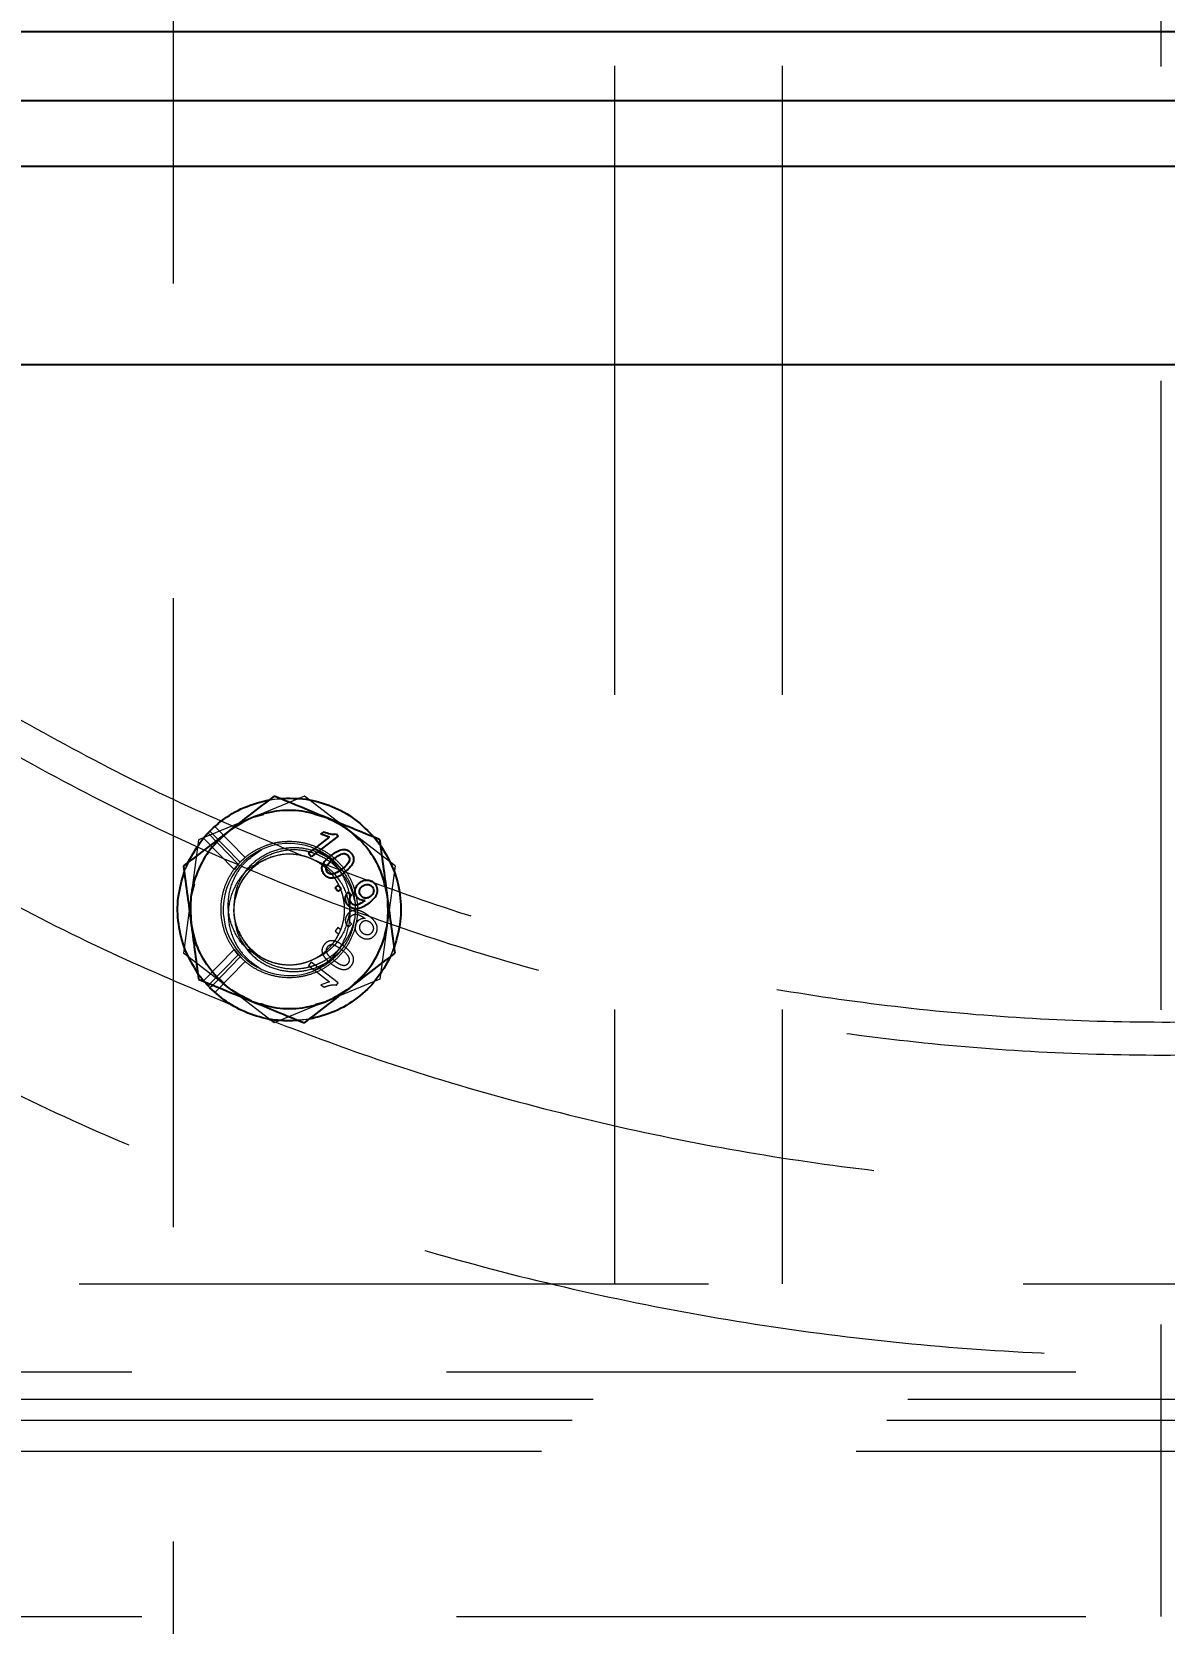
# Model space of a CAD drawing. Header units: millimetres. Extents: x 1293 to 41893, y 1011 to 26911.
# Drawn here: x 11359.4 to 11473.7, y 6464.1 to 6624.8 of the extents above; entities that cross this region are included whole.
import ezdxf

# ---------------------------------------------------------------- set-up
doc = ezdxf.new("R2010")
doc.units = ezdxf.units.MM
doc.header["$LTSCALE"] = 50
doc.linetypes.add('HIDDEN', pattern=[1.905, 1.27, -0.635])
doc.layers.add('CAPA_1', color=7, linetype='Continuous')
doc.layers.add('MAQUINAS', color=11, linetype='Continuous')
doc.styles.add('SLDTEXTSTYLE0', font='TXT', dxfattribs={"width": 0.75})
doc.dimstyles.new('SLDDIMSTYLE0', dxfattribs={"dimtxt": 100, "dimasz": 100, "dimexe": 0, "dimexo": 0.0625, "dimgap": 25, "dimtad": 2, "dimdec": 0, "dimlfac": 1.5, "dimrnd": 1e-09, "dimzin": 12, "dimdsep": 46, "dimtxsty": 'SLDTEXTSTYLE0', "dimsah": 1, "dimcen": 0.09, "dimadec": 0, "dimazin": 3, "dimtfac": 1, "dimtdec": 0, "dimtofl": 0, "dimtmove": 0, "dimatfit": 3, "dimfxl": 1, "dimfrac": 2, "dimtolj": 1, "dimtzin": 12, "dimarcsym": 0})

# ---------------------------------------------------------------- blocks, each defined once
blk = doc.blocks.new('_D_15')
at = {"layer": 'CAPA_1', "transparency": 16777216}
for p, q in [((6530.12, 8742.38), (6530.12, 9415.65)), ((16745.16, 6492), (16745.16, 9415.65)), ((6530.12, 9365.65), (16745.16, 9365.65))]:
    blk.add_line(p, q, dxfattribs=at)
for points in [[(6530.12, 9365.65), (6630.12, 9350.26), (6630.12, 9381.03)], [(16745.16, 9365.65), (16645.16, 9381.03), (16645.16, 9350.26)]]:
    blk.add_solid(points, dxfattribs=at)
at = {"layer": 'CAPA_1', "transparency": 16777216, "insert": (11452.92, 9494.55), "char_height": 100, "attachment_point": 1, "style": 'SLDTEXTSTYLE0'}
blk.add_mtext('15323', dxfattribs=at)

msp = doc.modelspace()

# ---------------------------------------------------------------- linework, layer by layer
at = {"color": 1, "linetype": 'HIDDEN', "lineweight": 18}
for p, q in [((11373.6721537, 6758.1188715), (11373.6721537, 6462.7855382)), ((11418.2054871, 6716.5855382), (11418.2054871, 6498.3855382)), ((11435.1388204, 6716.5855382), (11435.1388204, 6498.3855382)), ((11473.3388204, 6684.7862958), (11473.3388204, 6464.7855382)), ((11268.9388204, 6498.3855382), (11584.4054871, 6498.3855382)), ((11560.0054871, 6489.4522048), (11293.3388204, 6489.4522048)), ((11257.2971537, 6486.7438715), (11596.0471537, 6486.7438715)), ((11255.1804871, 6484.6272048), (11598.1638204, 6484.6272048)), ((11601.3388204, 6481.4522048), (11252.0054871, 6481.4522048)), ((11307.0054871, 6464.7855382), (11473.3388204, 6464.7855382))]:
    msp.add_line(p, q, dxfattribs=at)
at = {"layer": 'MAQUINAS', "linetype": 'Continuous', "lineweight": 25}
for p, q in [((11699.0054871, 6624.7855382), (11248.3388204, 6624.7855382)), ((11203.7268228, 6617.8435736), (11705.2958163, 6617.8435736)), ((11705.2958163, 6611.1769069), (11157.0601562, 6611.1769069)), ((11705.2958163, 6591.1769069), (11157.0601562, 6591.1769069)), ((11388.5795687, 6543.7819405), (11388.9002853, 6544.028815)), ((11389.461682, 6543.4636933), (11388.5795687, 6543.7819405)), ((11390.1561177, 6543.8008667), (11390.3285114, 6543.5769087)), ((11387.347127, 6541.8359953), (11389.461682, 6543.4636933)), ((11390.3285114, 6543.5769087), (11387.6149231, 6541.4880993)), ((11387.6149231, 6541.4880993), (11387.347127, 6541.8359953)), ((11390.0250877, 6538.3570359), (11390.3729836, 6538.624832)), ((11390.2928838, 6538.00914), (11390.0250877, 6538.3570359)), ((11390.6407797, 6538.276936), (11390.2928838, 6538.00914)), ((11390.3729836, 6538.624832), (11390.6407797, 6538.276936)), ((11391.3823598, 6537.961319), (11391.6849454, 6537.6402027)), ((11392.9944378, 6537.0388996), (11393.0595002, 6537.091579)), ((11377.1951488, 6528.4632985), (11376.7465772, 6528.9697264)), ((11377.1951488, 6528.4632985), (11377.3884307, 6528.6612963)), ((11377.3909806, 6528.260317), (11377.6693222, 6528.5454501))]:
    msp.add_line(p, q, dxfattribs=at)
at = {"layer": 'MAQUINAS', "linetype": 'HIDDEN', "lineweight": 18}
for p, q in [((11386.9181788, 6547.6228082), (11376.2433929, 6543.2202773)), ((11382.8888419, 6547.0998635), (11383.6244904, 6547.2850493)), ((11383.389318, 6547.2537224), (11384.4281789, 6547.3921073)), ((11383.8461406, 6547.314575), (11384.9689104, 6547.3740415)), ((11396.0682754, 6540.5794379), (11386.9181788, 6547.6228082)), ((11381.5807859, 6545.4215427), (11382.8274384, 6545.7535401)), ((11387.9595406, 6545.7535401), (11389.2195581, 6545.4138537)), ((11376.8799739, 6543.4828181), (11377.1951488, 6543.8905154)), ((11377.1951488, 6543.8905154), (11380.2522558, 6540.7588164)), ((11377.3909806, 6544.0934968), (11377.8797179, 6544.5587791)), ((11380.4443317, 6540.9656453), (11377.3909806, 6544.0934968)), ((11377.8797179, 6544.5587791), (11378.2735478, 6544.8483422)), ((11380.9368248, 6541.4270801), (11377.8797179, 6544.5587791)), ((11391.4932271, 6544.101123), (11392.4040715, 6543.187489)), ((11393.8069677, 6543.6157442), (11394.7408287, 6542.400596)), ((11376.2433929, 6543.2202773), (11374.7187036, 6531.774376)), ((11376.7465772, 6543.3840875), (11379.8257171, 6540.229818)), ((11393.9842073, 6543.4509781), (11394.6234827, 6542.6204906)), ((11374.7986001, 6539.9796512), (11375.1981858, 6540.9485237)), ((11374.9441788, 6540.3326349), (11375.4768943, 6541.3960519)), ((11380.2522558, 6540.7588164), (11379.8351577, 6540.1890732)), ((11380.9368248, 6541.4270801), (11380.4443317, 6540.9656453)), ((11381.0493076, 6541.5053336), (11380.9368248, 6541.4270801)), ((11383.385869, 6541.3876672), (11383.2581401, 6541.3216555)), ((11389.6118715, 6541.3170203), (11389.4599812, 6541.4597177)), ((11396.0682754, 6540.5794379), (11394.5435861, 6529.1335366)), ((11374.6900463, 6539.5061077), (11374.8685086, 6540.1491578)), ((11375.8168563, 6538.7429581), (11375.4810482, 6537.4973266)), ((11394.9701226, 6538.7429581), (11395.3059543, 6537.4819077)), ((11390.2928838, 6534.3446739), (11390.0250877, 6533.996778)), ((11390.0250877, 6533.996778), (11390.3729836, 6533.7289819)), ((11390.6407797, 6534.0768778), (11390.2928838, 6534.3446739)), ((11391.3823598, 6534.3924949), (11391.6849454, 6534.7136112)), ((11391.8388196, 6534.6015685), (11391.9952839, 6535.2772778)), ((11392.9944378, 6535.3149143), (11393.0595002, 6535.2622349)), ((11395.3059308, 6534.8564872), (11394.9701226, 6533.6108558)), ((11380.8740151, 6532.961592), (11381.19131, 6532.5190956)), ((11395.9883788, 6532.3741627), (11395.5887932, 6531.4052902)), ((11396.1085643, 6532.8984468), (11395.7572598, 6531.8137698)), ((11383.8688002, 6524.7310057), (11374.7187036, 6531.774376)), ((11376.7465772, 6528.9697264), (11379.8257171, 6532.1239959)), ((11377.3884307, 6528.6612963), (11380.2522558, 6531.5949975)), ((11380.4443317, 6531.3881686), (11377.6693222, 6528.5454501)), ((11380.9368248, 6530.9267338), (11377.8797179, 6527.7950348)), ((11379.8026534, 6532.1630695), (11380.5472969, 6531.3004024)), ((11380.2522558, 6531.5949975), (11379.8257171, 6532.1239959)), ((11387.6149231, 6530.8657145), (11387.347127, 6530.5178186)), ((11390.3285114, 6528.7769052), (11387.6149231, 6530.8657145)), ((11389.2151481, 6530.7534227), (11389.6608169, 6531.0717542)), ((11395.6740672, 6531.6120533), (11395.316065, 6530.9673646)), ((11377.4508546, 6528.2117789), (11376.1431636, 6529.7714247)), ((11376.7465772, 6528.9697264), (11376.1634963, 6529.7333233)), ((11379.2937519, 6528.2526908), (11378.3829074, 6529.1663249)), ((11387.347127, 6530.5178186), (11389.461682, 6528.8901206)), ((11394.5435861, 6529.1335366), (11383.8688002, 6524.7310057)), ((11389.461682, 6528.8901206), (11388.5795687, 6528.5718734)), ((11388.5795687, 6528.5718734), (11388.9002853, 6528.3249989)), ((11390.1561177, 6528.5529472), (11390.3285114, 6528.7769052)), ((11389.2061931, 6526.9322711), (11387.9595406, 6526.6002738)), ((11387.4615136, 6525.1197214), (11385.9194717, 6524.9721302)), ((11387.397661, 6525.1000915), (11386.3588, 6524.9617065))]:
    msp.add_line(p, q, dxfattribs=at)
msp.add_arc((11385.3934895, 6536.1769069), 6.6666667, 37.587605897, 307.587605897, dxfattribs=at)
for points in [[(11697.8579799, 6903.1351303), (11695.0782724, 6907.2834672), (11689.5188572, 6915.5801408), (11680.3115972, 6927.4074614), (11670.5048164, 6938.7348965), (11660.0651574, 6949.485269), (11649.0426731, 6959.635884), (11637.467434, 6969.1518217), (11625.3770953, 6978.0039406), (11612.8093669, 6986.1641744), (11599.80388, 6993.6069054), (11586.4015311, 7000.3087008), (11572.6444952, 7006.2484782), (11558.5760553, 7011.4075478), (11544.2404764, 7015.7696776), (11529.6828634, 7019.3211426), (11514.9490201, 7022.0507687), (11500.0853044, 7023.9499673), (11485.1384832, 7025.012763), (11470.1555847, 7025.2358118), (11455.1837506, 7024.6184118), (11440.2700878, 7023.1625057), (11425.4615204, 7020.8726743), (11410.8046414, 7017.7561222), (11396.3455668, 7013.8226552), (11382.1297903, 7009.0846495), (11368.20204, 7003.5570127), (11354.6061377, 6997.2571367), (11341.384861, 6990.2048432), (11328.5798092, 6982.4223213), (11316.2312715, 6973.9340579), (11304.3781012, 6964.76676), (11293.0575925, 6954.9492714), (11282.3053641, 6944.5124815), (11272.1552463, 6933.4892284), (11262.6391754, 6921.9141953), (11253.7870922, 6909.8238014), (11245.6268488, 6897.2560878), (11238.1841203, 6884.250597), (11231.4823243, 6870.8482491), (11225.5425471, 6857.0912129), (11220.3834774, 6843.0227731), (11216.0213476, 6828.6871941), (11212.4698826, 6814.1295812), (11209.7402565, 6799.3957378), (11207.8410579, 6784.5320222), (11206.7782622, 6769.5852009), (11206.5552137, 6754.6023026), (11207.1726126, 6739.6304678), (11208.6285226, 6724.7168076), (11210.9183393, 6709.9082306), (11214.0349466, 6695.2513873), (11217.9682076, 6680.7921795), (11222.706982, 6666.5769003), (11228.2317497, 6652.647294), (11234.5423336, 6639.0583181), (11241.5546649, 6625.8111917), (11246.84244, 6617.3388057), (11249.4863275, 6613.1026127)], [(11249.4863275, 6613.1026127), (11252.2660351, 6608.9542759), (11257.8254502, 6600.6576022), (11267.0327103, 6588.8302816), (11276.839491, 6577.5028465), (11287.27915, 6566.752474), (11298.3016344, 6556.601859), (11309.8768735, 6547.0859213), (11321.9672121, 6538.2338025), (11334.5349406, 6530.0735686), (11347.5404274, 6522.6308376), (11360.9427764, 6515.9290422), (11374.6998123, 6509.9892648), (11388.7682522, 6504.8301952), (11403.1038311, 6500.4680654), (11417.661444, 6496.9166004), (11432.3952874, 6494.1869743), (11447.2590031, 6492.2877757), (11462.2058243, 6491.22498), (11477.1887228, 6491.0019312), (11492.1605569, 6491.6193312), (11507.0742196, 6493.0752373), (11521.8827871, 6495.3650687), (11536.5396661, 6498.4816208), (11550.9987406, 6502.4150878), (11565.2145171, 6507.1530935), (11579.1422675, 6512.6807303), (11592.7381698, 6518.9806064), (11605.9594464, 6526.0328999), (11618.7644983, 6533.8154217), (11631.1130359, 6542.3036852), (11642.9662063, 6551.470983), (11654.286715, 6561.2884716), (11665.0389434, 6571.7252615), (11675.1890611, 6582.7485146), (11684.7051321, 6594.3235477), (11693.5572152, 6606.4139416), (11701.7174586, 6618.9816552), (11709.1601871, 6631.987146), (11715.8619831, 6645.3894939), (11721.8017604, 6659.1465301), (11726.96083, 6673.21497), (11731.3229598, 6687.5505489), (11734.8744249, 6702.1081618), (11737.6040509, 6716.8420052), (11739.5032496, 6731.7057208), (11740.5660453, 6746.6525421), (11740.7890938, 6761.6354404), (11740.1716949, 6776.6072752), (11738.7157848, 6791.5209354), (11736.4259682, 6806.3295124), (11733.3093609, 6820.9863557), (11729.3760999, 6835.4455635), (11724.6373254, 6849.6608427), (11719.1125578, 6863.590449), (11712.8019739, 6877.1794249), (11705.7896425, 6890.4265513), (11700.5018675, 6898.8989373), (11697.8579799, 6903.1351303)], [(11379.8257171, 6532.1239959), (11379.5861622, 6532.4947189), (11379.1070526, 6533.2361651), (11378.6742001, 6534.4962947), (11378.4735573, 6535.8074858), (11378.5311211, 6537.1351161), (11378.8397861, 6538.4267696), (11379.3895475, 6539.6359583), (11380.1598462, 6540.7179901), (11381.1224739, 6541.6331758), (11382.2420334, 6542.3478687), (11383.4773936, 6542.8358124), (11384.7831599, 6543.0790763), (11386.1113526, 6543.0687222), (11387.4131676, 6542.8051303), (11388.6407702, 6542.2979863), (11389.7490524, 6541.5659251), (11390.6972907, 6540.635846), (11391.4506424, 6539.5419245), (11391.9814258, 6538.3243564), (11392.2701375, 6537.027881), (11392.3061688, 6535.7001367), (11392.0881957, 6534.3899112), (11391.6242277, 6533.1453485), (11390.9313127, 6532.0121791), (11390.0349134, 6531.0320426), (11388.9679614, 6530.240948), (11387.7696846, 6529.6679859), (11386.4840279, 6529.3341271), (11385.1585509, 6529.2519472), (11383.8407692, 6529.4233158), (11382.5835403, 6529.8462283), (11381.4165054, 6530.4891262), (11380.7683896, 6531.0884878), (11380.4443317, 6531.3881686)], [(11380.9685003, 6532.7707312), (11380.589204, 6533.4010804), (11379.8306112, 6534.6617789), (11379.7201278, 6536.9224387), (11380.4249953, 6539.0323672), (11381.8992309, 6540.7175537), (11383.9019631, 6541.7087948), (11386.1326974, 6541.8585726), (11388.2506434, 6541.1431755), (11389.9336852, 6539.671764), (11390.9254876, 6537.6682648), (11391.075165, 6535.4377749), (11390.3596082, 6533.3196182), (11388.8889357, 6531.6371744), (11386.8826405, 6530.6431906), (11384.6625955, 6530.5016409), (11382.5054555, 6531.1868682), (11381.4808187, 6532.2427768), (11380.9685003, 6532.7707312)], [(11390.6763002, 6540.2433987), (11390.9236046, 6539.8815399), (11391.4182134, 6539.1578222), (11391.868246, 6537.915659), (11392.1010295, 6536.6151551), (11392.0355133, 6535.7410197), (11392.0027553, 6535.303952)], [(11380.9685003, 6532.7707312), (11380.7613531, 6533.0738314), (11380.3470588, 6533.680032), (11379.9701024, 6534.720493), (11379.7751183, 6535.8098214), (11379.8299959, 6536.5420149), (11379.8574347, 6536.9081117)]]:
    msp.add_open_spline(points, degree=3, dxfattribs=at)
for points, knots in [([(11382.9587308, 6525.2096641), (11386.6966343, 6523.792143), (11394.8062279, 6520.7167506), (11407.6016692, 6516.8850895), (11421.2264032, 6513.5441632), (11435.0237417, 6510.9925094), (11448.9406484, 6509.2131146), (11462.9359146, 6508.2182874), (11476.9648149, 6508.0093599), (11490.9833944, 6508.5874713), (11504.9474959, 6509.9506735), (11518.8131963, 6512.0947119), (11532.5368657, 6515.0128315), (11546.075325, 6518.6958531), (11559.3859771, 6523.1321879), (11572.4269419, 6528.3078779), (11585.1571875, 6534.2066382), (11597.53666, 6540.8099093), (11609.5264089, 6548.0969147), (11621.0887101, 6556.044727), (11632.1871842, 6564.6283392), (11642.7869114, 6573.8207443), (11652.8545411, 6583.5930194), (11662.3583966, 6593.9144175), (11671.2685754, 6604.7524635), (11679.5570428, 6616.073057), (11687.1977201, 6627.8405791), (11694.166567, 6640.018005), (11700.4416569, 6652.5670198), (11706.0032461, 6665.4481399), (11710.8338357, 6678.6208363), (11714.9182269, 6692.043663), (11718.2435686, 6705.6743868), (11720.7993983, 6719.4701203), (11722.5776742, 6733.387457), (11723.5728013, 6747.382608), (11723.7816482, 6761.411539), (11723.2035593, 6775.4301109), (11721.8403476, 6789.3942122), (11719.6963246, 6803.2599211), (11716.7781529, 6816.9835571), (11713.0953243, 6830.5221412), (11708.6582696, 6843.8323277), (11703.4852661, 6856.8750302), (11697.5764797, 6869.5987904), (11691.0106264, 6882.0024668), (11686.0595261, 6889.9354125), (11683.583976, 6893.9018854)], [0, 0, 0, 0, 0.0190619629, 0.0413560092, 0.0636500555, 0.0859441018, 0.1082381481, 0.1305321944, 0.1528262407, 0.175120287, 0.1974143333, 0.2197083796, 0.2420024259, 0.2642964722, 0.2865905185, 0.3088845648, 0.3311786111, 0.3534726574, 0.3757667037, 0.39806075, 0.4203547963, 0.4426488426, 0.4649428889, 0.4872369352, 0.5095309815, 0.5318250278, 0.5541190741, 0.5764131204, 0.5987071667, 0.621001213, 0.6432952593, 0.6655893055, 0.6878833518, 0.7101773981, 0.7324714444, 0.7547654907, 0.777059537, 0.7993535833, 0.8216476296, 0.8439416759, 0.8662357222, 0.8885297685, 0.9108238148, 0.9331178611, 0.9554119074, 0.9777059537, 1, 1, 1, 1]), ([(11672.3886788, 6886.6601247), (11674.7321996, 6882.905197), (11679.4192412, 6875.3953417), (11685.6349157, 6863.6531947), (11691.2285668, 6851.608035), (11696.1256767, 6839.2609433), (11700.3260885, 6826.6606334), (11703.8124996, 6813.8441072), (11706.5750354, 6800.8523984), (11708.6047106, 6787.726194), (11709.8952177, 6774.5068448), (11710.4424751, 6761.2359301), (11710.2447667, 6747.9552087), (11709.3027131, 6734.7064658), (11707.6192786, 6721.531387), (11705.1997598, 6708.471426), (11702.0517696, 6695.5676742), (11698.1852126, 6682.8607316), (11693.6122545, 6670.3905789), (11688.3472834, 6658.1964519), (11682.406865, 6646.3167178), (11675.8096899, 6634.7887547), (11668.5765154, 6623.6488337), (11660.7300996, 6612.9320052), (11652.2951303, 6602.6719884), (11643.2981471, 6592.9010649), (11633.7674577, 6583.6499777), (11623.7330493, 6574.9478343), (11613.2264937, 6566.8220147), (11602.2808486, 6559.2980858), (11590.930553, 6552.3997206), (11579.211319, 6546.148624), (11567.1600198, 6540.5644642), (11554.8145732, 6535.6648111), (11542.2138225, 6531.4650807), (11529.3974144, 6527.978487), (11516.405674, 6525.2160001), (11503.2794781, 6523.1863118), (11490.0601266, 6521.8958083), (11476.7892125, 6521.3485499), (11463.5084909, 6521.5462585), (11450.259748, 6522.4883121), (11437.0846692, 6524.1717467), (11424.0247082, 6526.5912654), (11411.1209564, 6529.7392556), (11398.4140138, 6533.6058126), (11385.9438611, 6538.1787707), (11373.7497342, 6543.4437418), (11361.8700001, 6549.3841603), (11350.3420369, 6555.9813353), (11339.202116, 6563.2145099), (11328.4852875, 6571.0609256), (11318.2252706, 6579.4958949), (11308.4543471, 6588.4928782), (11299.20326, 6598.0235675), (11290.5011165, 6608.057976), (11282.3752968, 6618.5645315), (11274.8513683, 6629.5101766), (11267.9530018, 6640.8604722), (11261.7019101, 6652.5797063), (11256.1177321, 6664.6310051), (11251.2181468, 6676.9764531), (11247.0181634, 6689.5771988), (11243.5325139, 6702.3936253), (11240.7665031, 6715.3852974), (11238.7499663, 6728.5117483), (11237.4382649, 6741.4550011), (11237.1834506, 6750.0272009), (11237.0601497, 6754.1751621)], [0, 0, 0, 0, 0.0151658644, 0.0303317289, 0.0454975933, 0.0606634577, 0.0758293222, 0.0909951866, 0.106161051, 0.1213269155, 0.1364927799, 0.1516586443, 0.1668245088, 0.1819903732, 0.1971562376, 0.2123221021, 0.2274879665, 0.2426538309, 0.2578196954, 0.2729855598, 0.2881514242, 0.3033172886, 0.3184831531, 0.3336490175, 0.3488148819, 0.3639807464, 0.3791466108, 0.3943124752, 0.4094783397, 0.4246442041, 0.4398100685, 0.454975933, 0.4701417974, 0.4853076618, 0.5004735263, 0.5156393907, 0.5308052551, 0.5459711196, 0.561136984, 0.5763028484, 0.5914687129, 0.6066345773, 0.6218004417, 0.6369663062, 0.6521321706, 0.667298035, 0.6824638995, 0.6976297639, 0.7127956283, 0.7279614928, 0.7431273572, 0.7582932216, 0.7734590861, 0.7886249505, 0.8037908149, 0.8189566794, 0.8341225438, 0.8492884082, 0.8644542726, 0.8796201371, 0.8947860015, 0.9099518659, 0.9251177304, 0.9402835948, 0.9554494592, 0.9706153237, 0.9857811881, 1, 1, 1, 1]), ([(11669.5898545, 6884.8496845), (11671.900368, 6881.1476431), (11676.5213949, 6873.7435605), (11682.6495247, 6862.1667958), (11688.164392, 6850.2912863), (11692.9925285, 6838.1180973), (11697.1337796, 6825.6952565), (11700.5710863, 6813.0592447), (11703.2947132, 6800.2505178), (11705.2958014, 6787.3091895), (11706.5681323, 6774.2760283), (11707.1076819, 6761.1920279), (11706.9127581, 6748.0983589), (11705.9839728, 6735.036218), (11704.3242486, 6722.0467037), (11701.9388077, 6709.1706858), (11698.8351553, 6696.4486769), (11695.0230569, 6683.9207054), (11690.5145066, 6671.6261887), (11685.3236901, 6659.60381), (11679.4669395, 6647.8913961), (11672.9626824, 6636.5257986), (11665.8313835, 6625.5427779), (11658.0954806, 6614.9768907), (11649.7793137, 6604.8613811), (11640.9090486, 6595.2280762), (11631.5125943, 6586.1072861), (11621.6195155, 6577.5277081), (11611.2609397, 6569.5163366), (11600.4694586, 6562.0983785), (11589.2790262, 6555.2971734), (11577.7248519, 6549.1341204), (11565.8432893, 6543.6286108), (11553.6717222, 6538.7979668), (11541.2484469, 6534.6573876), (11528.6125515, 6531.2199008), (11515.8037935, 6528.4963225), (11502.8624731, 6526.4952202), (11489.8293114, 6525.2228972), (11476.745305, 6524.6833299), (11463.6516605, 6524.8783166), (11450.589428, 6525.8068679), (11437.6002554, 6527.4674652), (11424.7229622, 6529.8496478), (11412.0057127, 6532.9654605), (11399.7335425, 6536.6500414), (11391.841333, 6539.6474342), (11388.0286614, 6541.0954538)], [0, 0, 0, 0, 0.0222545734, 0.0445091467, 0.0667637201, 0.0890182934, 0.1112728668, 0.1335274402, 0.1557820135, 0.1780365869, 0.2002911602, 0.2225457336, 0.244800307, 0.2670548803, 0.2893094537, 0.311564027, 0.3338186004, 0.3560731738, 0.3783277471, 0.4005823205, 0.4228368938, 0.4450914672, 0.4673460406, 0.4896006139, 0.5118551873, 0.5341097606, 0.556364334, 0.5786189074, 0.6008734807, 0.6231280541, 0.6453826274, 0.6676372008, 0.6898917742, 0.7121463475, 0.7344009209, 0.7566554942, 0.7789100676, 0.801164641, 0.8234192143, 0.8456737877, 0.867928361, 0.8901829344, 0.9124375078, 0.9346920811, 0.9569466545, 0.9792012278, 1, 1, 1, 1]), ([(11386.8053461, 6541.5713461), (11382.9196253, 6543.1955837), (11375.0076264, 6546.502812), (11363.44826, 6552.332972), (11352.0781236, 6558.8259635), (11341.0963072, 6565.9602732), (11330.530142, 6573.6953982), (11320.4145398, 6582.0116655), (11310.7818834, 6590.8823071), (11301.6585922, 6600.2771551), (11293.0883701, 6610.1762827), (11285.0420759, 6620.5122694), (11280.1836606, 6627.7627955), (11277.7544529, 6631.3880585)], [0, 0, 0, 0, 0.0880147815, 0.1792133033, 0.2704118252, 0.361610347, 0.4528088689, 0.5440073907, 0.6352059126, 0.7264044344, 0.8176029563, 0.9088014781, 1, 1, 1, 1]), ([(11263.7603314, 6622.3358576), (11266.3630539, 6618.4516472), (11271.5684989, 6610.6832264), (11280.1895283, 6599.6089548), (11289.3719094, 6589.0027472), (11299.1468633, 6578.9368365), (11309.4675703, 6569.4325857), (11320.3057019, 6560.5222692), (11331.6266439, 6552.2347479), (11343.3926861, 6544.590424), (11355.5756833, 6537.6352174), (11367.735963, 6531.4949955), (11375.9824809, 6528.0449063), (11379.915731, 6526.3993555)], [0, 0, 0, 0, 0.09164310485, 0.1832862097, 0.27492931455, 0.3665724194, 0.45821552425, 0.5498586291, 0.64150173394, 0.73314483879, 0.82478794364, 0.91643104849, 1, 1, 1, 1]), ([(11379.4058835, 6544.1702923), (11379.3764022, 6544.153691), (11378.9629234, 6543.9208562), (11378.6621943, 6543.5406169), (11378.3829074, 6543.187489)], [0, 0, 0, 0, 0.0713006586, 1, 1, 1, 1]), ([(11382.3400531, 6531.5066359), (11382.0443832, 6531.640792), (11381.0966851, 6532.0707967), (11379.9859085, 6533.5096224), (11379.2103812, 6535.5031284), (11379.2039399, 6537.6576487), (11379.837433, 6539.4869595), (11380.9688811, 6541.1254432), (11382.0342524, 6541.8368141), (11382.6726152, 6542.2630624)], [0, 0, 0, 0, 0.07322644539, 0.23470955391, 0.39409961405, 0.55457362439, 0.71203910614, 0.82745590609, 1, 1, 1, 1]), ([(11379.8574347, 6536.9081117), (11379.90049, 6537.2998), (11379.9855437, 6538.0735606), (11380.4972982, 6539.3899044), (11381.4406338, 6540.7060172), (11382.90127, 6541.7908084), (11384.5685099, 6542.3891574), (11386.3345751, 6542.5068801), (11388.0627957, 6542.1199952), (11389.5647184, 6541.3485729), (11390.3301061, 6540.5875972), (11390.6763002, 6540.2433987)], [0, 0, 0, 0, 0.0816774133, 0.1613496529, 0.2910356164, 0.4131482169, 0.5342213427, 0.6547650426, 0.7763459837, 0.8988385874, 1, 1, 1, 1]), ([(11392.0027553, 6537.0498619), (11391.9259295, 6537.3612003), (11391.7722661, 6537.9839248), (11391.408209, 6538.779903), (11390.9856767, 6539.4803773), (11390.4941665, 6540.1154786), (11389.7086216, 6540.8876145), (11388.8906004, 6541.421178), (11388.1662364, 6541.7447017), (11387.7630683, 6541.8949524), (11387.3212847, 6542.025086), (11386.4649875, 6542.2033754), (11385.1715131, 6542.2405964), (11383.5365294, 6541.8083327), (11382.2165703, 6541.076847), (11381.6458753, 6540.369367), (11381.4340806, 6540.1068089)], [0, 0, 0, 0, 0.0699532544, 0.1399172105, 0.190192683, 0.2485512548, 0.3148798534, 0.4302467743, 0.4592136546, 0.4882059192, 0.5242061266, 0.5597320108, 0.6792737716, 0.802425336, 0.9266766376, 1, 1, 1, 1]), ([(11387.7903042, 6542.3978171), (11388.4814107, 6541.9835545), (11389.6701236, 6541.2710169), (11390.9137592, 6539.5254745), (11391.5188274, 6537.8507629), (11391.5030298, 6536.6863022), (11391.4973287, 6536.2660609)], [0, 0, 0, 0, 0.3146952275, 0.5412802636, 0.8344529944, 1, 1, 1, 1]), ([(11383.0123678, 6541.1946376), (11382.4786315, 6540.9654892), (11381.2845834, 6540.4528499), (11379.9783245, 6538.8555054), (11379.21242, 6536.847644), (11379.2033985, 6534.6969728), (11379.8375326, 6532.8667059), (11380.9688464, 6531.2284223), (11382.0342394, 6530.5170192), (11382.6726152, 6530.0907515)], [0, 0, 0, 0, 0.12345414515, 0.27618546635, 0.42693717466, 0.57871408705, 0.72764552196, 0.83680715807, 1, 1, 1, 1]), ([(11380.9685003, 6532.7707312), (11381.1326338, 6532.5744897), (11381.542702, 6532.0842036), (11382.1401326, 6531.6168409), (11382.6869206, 6531.2873913), (11383.0715102, 6531.0908908), (11383.5602943, 6530.8917502), (11383.9293401, 6530.7841379), (11384.1317725, 6530.7371797), (11384.1320974, 6530.7371043), (11384.1325803, 6530.7369923), (11384.1334551, 6530.7367896), (11384.1350568, 6530.7364188), (11384.1380434, 6530.7357285), (11384.1437799, 6530.7344068), (11384.1553101, 6530.7317665), (11384.1800077, 6530.7261817), (11384.2372435, 6530.7135943), (11384.4136879, 6530.6773596), (11385.0151959, 6530.5812466), (11385.6974849, 6530.5783787), (11386.3597247, 6530.6735508), (11386.7398692, 6530.751794), (11387.1657165, 6530.8742415), (11387.5419898, 6531.018328), (11387.7703896, 6531.1231002), (11387.9991442, 6531.2351828), (11388.2898659, 6531.394618), (11388.6892293, 6531.6605646), (11389.0643415, 6531.9597847), (11389.3940257, 6532.2726234), (11389.7151186, 6532.6295657), (11390.0436074, 6533.0647018), (11390.2963204, 6533.4897423), (11390.436235, 6533.7766365), (11390.5419692, 6534.008212), (11390.6656767, 6534.315891), (11390.8058671, 6534.7749503), (11390.9061753, 6535.2443793), (11390.9692849, 6535.7480837), (11390.9850474, 6536.2510531), (11390.9567784, 6536.715974), (11390.9025993, 6537.1137967), (11390.8443344, 6537.3990439), (11390.8018487, 6537.5677738), (11390.745659, 6537.778783), (11390.6474657, 6538.0886375), (11390.4740844, 6538.5073944), (11390.2921129, 6538.8664306), (11390.1122514, 6539.1687956), (11389.8232888, 6539.5957279), (11389.3640099, 6540.1387949), (11388.6978335, 6540.7059416), (11388.0378274, 6541.1116842), (11387.4226228, 6541.3915471), (11386.8368377, 6541.5833331), (11386.2460753, 6541.7059428), (11385.6451268, 6541.7660718), (11384.6080322, 6541.7587078), (11383.1286567, 6541.4040818), (11381.5109661, 6540.3348485), (11380.2993084, 6538.7855162), (11380.0047261, 6537.533914), (11379.8574347, 6536.9081117)], [0, 0, 0, 0, 0.0250183603, 0.062505402, 0.0734573343, 0.0875361688, 0.1047408725, 0.1250701816, 0.1250803606, 0.1250883981, 0.1251028376, 0.1251288994, 0.1251763214, 0.1252638197, 0.1254290465, 0.1257527291, 0.1264220432, 0.1279084102, 0.131491052, 0.1440579506, 0.1875385457, 0.1974736133, 0.2095664209, 0.2255092954, 0.2408045249, 0.248969232, 0.2501056215, 0.2657484548, 0.28139119, 0.2970338275, 0.3126763676, 0.3258384143, 0.3440073867, 0.3659743298, 0.374124134, 0.3752533993, 0.3909020103, 0.4065504225, 0.4221986368, 0.4378466544, 0.4561989421, 0.4713844336, 0.4834019828, 0.4954853166, 0.4998684363, 0.5004379051, 0.5168673777, 0.5316456784, 0.5447725048, 0.5562475881, 0.5660706938, 0.5952358487, 0.6255591057, 0.651347799, 0.6708426568, 0.6916214992, 0.7115649534, 0.7298045647, 0.7506541572, 0.8129902501, 0.8753265879, 0.937663171, 1, 1, 1, 1]), ([(11387.7903042, 6529.9559968), (11388.4805148, 6530.3702328), (11389.6676868, 6531.0827246), (11390.9212046, 6532.8285606), (11391.5057118, 6534.5538148), (11391.5650659, 6536.4860901), (11391.0580818, 6538.3882355), (11389.9439588, 6539.9038542), (11388.7315902, 6540.8304285), (11388.0255686, 6541.1266696), (11387.6725488, 6541.2747939)], [0, 0, 0, 0, 0.1658148828, 0.2852039547, 0.4396784994, 0.5380553636, 0.6848651293, 0.8410092991, 0.920502639, 1, 1, 1, 1]), ([(11391.4973287, 6536.087753), (11391.3652033, 6535.3946128), (11391.091309, 6533.957741), (11389.9391655, 6532.4503145), (11388.7324451, 6531.5233221), (11388.0258535, 6531.2271232), (11387.6725488, 6531.07902)], [0, 0, 0, 0, 0.3159019834, 0.6548613522, 0.8274263116, 1, 1, 1, 1]), ([(11391.2635847, 6535.677694), (11391.1976052, 6535.5773368), (11391.0983277, 6535.426332), (11391.0476726, 6535.1908033), (11391.0473975, 6534.9522163), (11391.1426557, 6534.6595004), (11391.3023744, 6534.4815903), (11391.3823598, 6534.3924949)], [0, 0, 0, 0, 0.2498591948, 0.3759561592, 0.5004815934, 0.749846529, 1, 1, 1, 1]), ([(11393.4452547, 6535.5193312), (11393.2788952, 6535.6406695), (11392.9467416, 6535.8829335), (11392.4625123, 6536.0902847), (11392.0482371, 6536.1235113), (11391.7431692, 6536.0588231), (11391.4684476, 6535.9104558), (11391.3318915, 6535.755303), (11391.2635847, 6535.677694)], [0, 0, 0, 0, 0.25048492591, 0.50011848011, 0.62803988225, 0.75009238661, 0.87499368372, 1, 1, 1, 1]), ([(11391.5904993, 6535.454616), (11391.6347094, 6535.5038633), (11391.7230927, 6535.6023169), (11391.9039027, 6535.6909024), (11392.1022984, 6535.7215946), (11392.4914698, 6535.6345129), (11392.7709833, 6535.456903), (11392.9944378, 6535.3149143)], [0, 0, 0, 0, 0.1252073258, 0.2503100191, 0.3753386279, 0.5006201474, 1, 1, 1, 1]), ([(11375.8168563, 6533.6108558), (11375.650682, 6534.0292893), (11375.4717497, 6534.479848), (11375.4768482, 6534.9543485), (11375.4772117, 6534.9881807)], [0, 0, 0, 0, 0.9286993414, 1, 1, 1, 1]), ([(11379.8574347, 6535.4457022), (11379.9004896, 6535.0540159), (11379.9855424, 6534.2802576), (11380.4972951, 6532.9639156), (11381.4406285, 6531.6478021), (11382.9012629, 6530.5630093), (11384.5685011, 6529.9646584), (11386.334565, 6529.8469331), (11388.0627852, 6530.2338149), (11389.5647123, 6531.005236), (11390.3301031, 6531.766214), (11390.6763002, 6532.1104152)], [0, 0, 0, 0, 0.0816770011, 0.1613491513, 0.291035136, 0.4131476663, 0.5342207305, 0.6547643612, 0.776345221, 0.8988377528, 1, 1, 1, 1]), ([(11392.0027553, 6535.303952), (11391.9259295, 6534.9926136), (11391.7722661, 6534.3698891), (11391.408209, 6533.5739108), (11390.9856767, 6532.8734366), (11390.4941665, 6532.2383352), (11389.7086218, 6531.4661996), (11388.8905996, 6530.932635), (11388.1662371, 6530.609113), (11387.7630653, 6530.4588583), (11387.3212989, 6530.328743), (11386.4648832, 6530.150328), (11385.173018, 6530.114812), (11383.5309086, 6530.5395256), (11382.027609, 6531.4157633), (11381.3216478, 6532.3189328), (11380.9685003, 6532.7707312)], [0, 0, 0, 0, 0.0665558736, 0.1331219292, 0.1809557007, 0.2364800042, 0.2995872587, 0.4093512185, 0.4369112804, 0.4644954939, 0.4987472992, 0.5325478175, 0.6462838601, 0.763454391, 0.8816712488, 1, 1, 1, 1]), ([(11392.0027553, 6535.303952), (11391.9214321, 6534.875542), (11391.7587854, 6534.0187194), (11391.3396355, 6533.1227788), (11391.0005984, 6532.5656407), (11390.8169811, 6532.2954716), (11390.6204864, 6532.0346422), (11390.4527187, 6531.8331918), (11390.2924469, 6531.6539645), (11389.994377, 6531.3373176), (11389.6935426, 6531.0878092), (11389.4599812, 6530.8940962)], [0, 0, 0, 0, 0.2499521683, 0.4999058112, 0.5624707111, 0.6250342165, 0.6875963471, 0.7501571225, 0.7756704072, 0.8258353254, 1, 1, 1, 1]), ([(11391.6849454, 6534.7136112), (11391.6357886, 6534.7720049), (11391.547097, 6534.8773624), (11391.4807644, 6535.0402857), (11391.4729613, 6535.1709913), (11391.4965907, 6535.3082721), (11391.5529802, 6535.3961475), (11391.5904993, 6535.454616)], [0, 0, 0, 0, 0.2770742738, 0.4999140274, 0.6248342849, 0.7503808481, 1, 1, 1, 1]), ([(11392.2268142, 6534.9137318), (11392.2066466, 6534.8859958), (11392.16631, 6534.8305217), (11392.1006983, 6534.7099762), (11392.0446996, 6534.54761), (11392.024038, 6534.341709), (11392.0478931, 6534.1366779), (11392.1121823, 6533.939589), (11392.2480615, 6533.6989508), (11392.4038621, 6533.5620584), (11392.5074419, 6533.4710492)], [0, 0, 0, 0, 0.0626107389, 0.1252263593, 0.2501941382, 0.3735862588, 0.5002863049, 0.6245798583, 0.750412027, 1, 1, 1, 1]), ([(11393.0595002, 6535.2622349), (11392.9808097, 6535.2652925), (11392.8225146, 6535.2714432), (11392.5939817, 6535.2027067), (11392.3833483, 6535.0901566), (11392.2789388, 6534.9724799), (11392.2268142, 6534.9137318)], [0, 0, 0, 0, 0.24954045912, 0.50197970719, 0.75137177363, 1, 1, 1, 1]), ([(11392.6215146, 6534.7787148), (11392.5719704, 6534.7030362), (11392.4978033, 6534.5897464), (11392.4650264, 6534.4114358), (11392.4710784, 6534.2767366), (11392.5062349, 6534.1457904), (11392.5880119, 6533.9842384), (11392.6894399, 6533.8934359), (11392.756756, 6533.8331718)], [0, 0, 0, 0, 0.2495203093, 0.3735284255, 0.4998883672, 0.623789863, 0.7503156792, 1, 1, 1, 1]), ([(11392.6215146, 6534.7787148), (11392.5719705, 6534.7030362), (11392.4977398, 6534.5896487), (11392.4650189, 6534.4113152), (11392.4711114, 6534.2765155), (11392.5062836, 6534.1456869), (11392.5880893, 6533.9841624), (11392.6894379, 6533.8934351), (11392.756756, 6533.8331718)], [0, 0, 0, 0, 0.24952054608, 0.37385078373, 0.49988878406, 0.62409559317, 0.75031544223, 1, 1, 1, 1]), ([(11393.5862364, 6534.8567749), (11393.5104856, 6534.9079175), (11393.3959653, 6534.9852349), (11393.2191461, 6535.0336755), (11393.0815496, 6535.0402847), (11392.9476088, 6535.0165491), (11392.7774871, 6534.9466963), (11392.6839928, 6534.8460036), (11392.6215146, 6534.7787148)], [0, 0, 0, 0, 0.2499766017, 0.3779151287, 0.5003420213, 0.627106401, 0.7508109821, 1, 1, 1, 1]), ([(11394.0483662, 6533.6093972), (11394.100784, 6533.6883325), (11394.2056039, 6533.8461795), (11394.2750592, 6534.125062), (11394.2763109, 6534.4101429), (11394.1726347, 6534.7765962), (11393.8853958, 6535.1649222), (11393.5922201, 6535.4009922), (11393.4452547, 6535.5193312)], [0, 0, 0, 0, 0.1250635897, 0.25008955759, 0.37511000523, 0.50016939956, 0.74944095238, 1, 1, 1, 1]), ([(11393.7762661, 6533.9036852), (11393.8252469, 6533.9818275), (11393.8983873, 6534.0985133), (11393.9181133, 6534.2822687), (11393.9007796, 6534.4182031), (11393.8548927, 6534.5487812), (11393.7603704, 6534.7065459), (11393.6557108, 6534.7968379), (11393.5862364, 6534.8567749)], [0, 0, 0, 0, 0.249017166, 0.3718446562, 0.4993648037, 0.6232259432, 0.7498923764, 1, 1, 1, 1]), ([(11388.9191138, 6532.6319738), (11388.840132, 6532.5100111), (11388.7215079, 6532.3268333), (11388.6900919, 6532.0742215), (11388.6939399, 6531.930602), (11388.7073323, 6531.8599392), (11388.7140284, 6531.8246084)], [0, 0, 0, 0, 0.4987953461, 0.7491482596, 0.8745764119, 1, 1, 1, 1]), ([(11388.9191138, 6532.6319738), (11388.8408108, 6532.5100761), (11388.7232064, 6532.3269959), (11388.6825332, 6532.0378398), (11388.7035298, 6531.895687), (11388.7140284, 6531.8246084)], [0, 0, 0, 0, 0.4990363131, 0.7495101716, 1, 1, 1, 1]), ([(11390.9617058, 6532.444756), (11390.8052379, 6532.558746), (11390.4926796, 6532.7864508), (11390.0449973, 6532.9897675), (11389.658748, 6533.0437399), (11389.3678279, 6532.9968841), (11389.1096761, 6532.8520986), (11388.9826747, 6532.7053951), (11388.9191138, 6532.6319738)], [0, 0, 0, 0, 0.25047150777, 0.5003387545, 0.62618806136, 0.75018047702, 0.87497184564, 1, 1, 1, 1]), ([(11390.9617058, 6532.444756), (11390.8052382, 6532.5587336), (11390.4926804, 6532.7864138), (11390.0453025, 6532.9897446), (11389.6591066, 6533.0435191), (11389.3681045, 6532.9971017), (11389.1096783, 6532.8520841), (11388.9826754, 6532.7053903), (11388.9191138, 6532.6319738)], [0, 0, 0, 0, 0.2504758129, 0.50034735438, 0.62576834082, 0.75017618309, 0.87496969665, 1, 1, 1, 1]), ([(11389.2322202, 6532.3909574), (11389.1952495, 6532.3312126), (11389.1212876, 6532.21169), (11389.1140539, 6531.997215), (11389.1618898, 6531.7920389), (11389.3980343, 6531.4423366), (11389.6722645, 6531.2256517), (11389.8916087, 6531.0523354)], [0, 0, 0, 0, 0.1246963828, 0.2494616582, 0.3744323466, 0.4996371137, 1, 1, 1, 1]), ([(11390.6949969, 6532.0960233), (11390.4713527, 6532.2639226), (11390.1917524, 6532.4738306), (11389.7932118, 6532.6111602), (11389.5825782, 6532.6064552), (11389.3777, 6532.5430629), (11389.2806995, 6532.4416446), (11389.2322202, 6532.3909574)], [0, 0, 0, 0, 0.5004095025, 0.6256126137, 0.7505796735, 0.875343692, 1, 1, 1, 1]), ([(11391.6674917, 6530.5163849), (11391.7216995, 6530.5970467), (11391.8300706, 6530.7583042), (11391.9038804, 6531.0449502), (11391.8801669, 6531.3396492), (11391.6326365, 6531.8713774), (11391.259713, 6532.1900785), (11390.9617058, 6532.444756)], [0, 0, 0, 0, 0.125373348, 0.2506437386, 0.375697515, 0.5011131747, 1, 1, 1, 1]), ([(11392.5074419, 6533.4710492), (11392.6286397, 6533.3903148), (11392.8113342, 6533.2686151), (11393.0953166, 6533.2013206), (11393.3143542, 6533.1951844), (11393.5276997, 6533.2343082), (11393.7990612, 6533.3433694), (11393.948448, 6533.5027767), (11394.0483662, 6533.6093972)], [0, 0, 0, 0, 0.24986877177, 0.37665403033, 0.50034782154, 0.62745937652, 0.75082417116, 1, 1, 1, 1]), ([(11392.756756, 6533.8331718), (11392.8365057, 6533.7798156), (11392.9957953, 6533.6732438), (11393.2409966, 6533.6358222), (11393.4299074, 6533.6618903), (11393.6108904, 6533.7299368), (11393.7097648, 6533.833817), (11393.7762661, 6533.9036852)], [0, 0, 0, 0, 0.250250228, 0.4998414106, 0.6292883971, 0.7506655241, 1, 1, 1, 1]), ([(11388.7140284, 6531.8246084), (11388.7586339, 6531.7106816), (11388.84791, 6531.4826618), (11389.1532107, 6531.0954788), (11389.4349276, 6530.8613506), (11389.6227254, 6530.7052764)], [0, 0, 0, 0, 0.249753552, 0.499871473, 1, 1, 1, 1]), ([(11389.8916087, 6531.0523354), (11390.0443478, 6530.9411254), (11390.2734434, 6530.77432), (11390.6091244, 6530.5934433), (11390.7949304, 6530.5549694), (11390.8877111, 6530.5357577)], [0, 0, 0, 0, 0.5003723119, 0.7505151407, 1, 1, 1, 1]), ([(11391.3514564, 6530.7535962), (11391.3889658, 6530.8131555), (11391.463983, 6530.9322712), (11391.4752552, 6531.1475492), (11391.4236689, 6531.3524184), (11391.1913673, 6531.7051349), (11390.9155885, 6531.9223089), (11390.6949969, 6532.0960233)], [0, 0, 0, 0, 0.1247447425, 0.2494837578, 0.3744708184, 0.4996480989, 1, 1, 1, 1]), ([(11389.6227254, 6530.7052764), (11389.7793907, 6530.5912998), (11390.0923349, 6530.3636278), (11390.5438034, 6530.1571074), (11390.9313465, 6530.1052393), (11391.2214948, 6530.1546112), (11391.4764454, 6530.2963675), (11391.6037675, 6530.4429973), (11391.6674917, 6530.5163849)], [0, 0, 0, 0, 0.2504815493, 0.5003452774, 0.6318664681, 0.7502212978, 0.8749867791, 1, 1, 1, 1]), ([(11390.8877111, 6530.5357577), (11390.932183, 6530.5373873), (11391.0210981, 6530.5406453), (11391.1494857, 6530.5817496), (11391.2442039, 6530.6413712), (11391.309448, 6530.7018534), (11391.3374533, 6530.7363482), (11391.3514564, 6530.7535962)], [0, 0, 0, 0, 0.2500549443, 0.4999486155, 0.749722078, 0.8748570557, 1, 1, 1, 1]), ([(11392.4040715, 6529.1663249), (11392.1247846, 6528.813197), (11391.8240556, 6528.4329577), (11391.4105768, 6528.2001229), (11391.3810955, 6528.1835216)], [0, 0, 0, 0, 0.9286993414, 1, 1, 1, 1]), ([(11388.9002853, 6528.3249989), (11389.101165, 6528.4115461), (11389.5022299, 6528.5843414), (11389.9384068, 6528.5633998), (11390.1561177, 6528.5529472)], [0, 0, 0, 0, 0.5008657323, 1, 1, 1, 1]), ([(11382.8274384, 6526.6002738), (11382.3819771, 6526.6655794), (11381.9023158, 6526.7358987), (11381.4939355, 6526.9775644), (11381.4648177, 6526.9947954)], [0, 0, 0, 0, 0.9286993413, 1, 1, 1, 1])]:
    msp.add_open_spline(points, degree=3, knots=knots, dxfattribs=at)
at = {"layer": 'MAQUINAS', "linetype": 'Continuous', "lineweight": 25}
for points in [[(11375.1981858, 6540.9485237), (11375.6335118, 6541.7334687), (11376.5041638, 6543.3033588), (11378.4701073, 6545.171126), (11380.778716, 6546.5937343), (11382.5191173, 6547.0337264), (11383.389318, 6547.2537224)], [(11384.4281789, 6547.3921073), (11385.3256243, 6547.4075765), (11387.120515, 6547.4385147), (11389.7210206, 6546.6698413), (11392.1073398, 6545.3818317), (11393.3585848, 6544.094596), (11393.9842073, 6543.4509781)], [(11389.2061931, 6545.4215427), (11388.3737599, 6545.6934749), (11386.7088934, 6546.2373392), (11384.0597769, 6546.1891388), (11381.490418, 6545.5421948), (11380.0259739, 6544.5814803), (11379.2937519, 6544.101123)], [(11395.3059308, 6537.4973266), (11395.1252143, 6538.354201), (11394.7637813, 6540.0679499), (11393.3974803, 6542.3380519), (11391.5525309, 6544.23971), (11389.9883057, 6545.0275985), (11389.2061931, 6545.4215427)], [(11379.2937519, 6544.101123), (11378.6420351, 6543.5161808), (11377.3386015, 6542.3462963), (11376.055786, 6540.0279938), (11375.3313765, 6537.4793918), (11375.4311576, 6535.7307888), (11375.4810482, 6534.8564872)], [(11394.6234827, 6542.6204906), (11395.085602, 6541.8510147), (11396.0098407, 6540.3120629), (11396.6444028, 6537.6756223), (11396.7221134, 6534.9650044), (11396.232957, 6533.2377766), (11395.9883788, 6532.3741627)], [(11376.1634963, 6529.7333233), (11375.701377, 6530.5027992), (11374.7771383, 6532.041751), (11374.1425762, 6534.6781916), (11374.0648656, 6537.3888095), (11374.554022, 6539.1160373), (11374.7986001, 6539.9796512)], [(11391.4932271, 6528.2526908), (11392.1449439, 6528.8376331), (11393.4483774, 6530.0075176), (11394.7311929, 6532.32582), (11395.4556025, 6534.8744221), (11395.3558213, 6536.6230251), (11395.3059308, 6537.4973266)], [(11381.5807859, 6526.9322711), (11380.7986732, 6527.3262154), (11379.234448, 6528.1141039), (11377.3894987, 6530.015762), (11376.0231976, 6532.285864), (11375.6617647, 6533.9996128), (11375.4810482, 6534.8564872)], [(11395.5887932, 6531.4052902), (11395.1534672, 6530.6203452), (11394.2828152, 6529.0504551), (11392.3168717, 6527.1826879), (11390.008263, 6525.7600796), (11388.2678617, 6525.3200875), (11387.397661, 6525.1000915)], [(11386.3588, 6524.9617065), (11385.5346259, 6524.9428551), (11383.8862775, 6524.9051521), (11381.4803278, 6525.5383283), (11379.2375395, 6526.6150857), (11378.0065002, 6527.7119066), (11377.3909806, 6528.260317)], [(11381.5807859, 6526.9322711), (11382.4132191, 6526.660339), (11384.0780856, 6526.1164747), (11386.7272021, 6526.1646751), (11389.296561, 6526.811619), (11390.7610051, 6527.7723336), (11391.4932271, 6528.2526908)]]:
    msp.add_open_spline(points, degree=3, dxfattribs=at)
for points, knots in [([(11383.8688002, 6547.6228082), (11383.0691385, 6547.0072613), (11381.5681901, 6545.8518926), (11380.0180312, 6544.6586437), (11379.2937519, 6544.101123)], [0, 0, 0, 0, 0.5327709195, 1, 1, 1, 1]), ([(11389.2061931, 6545.4215427), (11388.3612264, 6545.7700267), (11386.5527631, 6546.5158792), (11384.8017102, 6547.2380543), (11383.8688002, 6547.6228082)], [0, 0, 0, 0, 0.4672290805, 1, 1, 1, 1]), ([(11394.5435861, 6543.2202773), (11393.610676, 6543.6050311), (11391.8596232, 6544.3272062), (11390.0511598, 6545.0730587), (11389.2061931, 6545.4215427)], [0, 0, 0, 0, 0.5327709195, 1, 1, 1, 1]), ([(11379.2937519, 6544.101123), (11378.5694725, 6543.5436024), (11377.0193136, 6542.3503535), (11375.5183652, 6541.1949847), (11374.7187036, 6540.5794379)], [0, 0, 0, 0, 0.4672290805, 1, 1, 1, 1]), ([(11388.9002853, 6544.028815), (11389.101165, 6543.9422677), (11389.5022299, 6543.7694725), (11389.9384068, 6543.790414), (11390.1561177, 6543.8008667)], [0, 0, 0, 0, 0.5008657323, 1, 1, 1, 1]), ([(11389.6227254, 6541.6485375), (11389.7793903, 6541.7625139), (11390.0923337, 6541.9901856), (11390.5436914, 6542.1966551), (11390.9312107, 6542.2485662), (11391.2213842, 6542.1992668), (11391.4764451, 6542.0574458), (11391.6037674, 6541.9108164), (11391.6674917, 6541.837429)], [0, 0, 0, 0, 0.2504817087, 0.5003455958, 0.6317049057, 0.7502211388, 0.8749866995, 1, 1, 1, 1]), ([(11395.3059308, 6537.4973266), (11395.1852434, 6538.4033312), (11394.9269389, 6540.3424327), (11394.6768345, 6542.2199765), (11394.5435861, 6543.2202773)], [0, 0, 0, 0, 0.4672290805, 1, 1, 1, 1]), ([(11374.7187036, 6540.5794379), (11374.8519519, 6539.5791371), (11375.1020564, 6537.7015933), (11375.3603609, 6535.7624918), (11375.4810482, 6534.8564872)], [0, 0, 0, 0, 0.5327709195, 1, 1, 1, 1]), ([(11388.9191138, 6539.7218401), (11388.840132, 6539.8438028), (11388.7215079, 6540.0269805), (11388.6900919, 6540.2795923), (11388.6939399, 6540.4232119), (11388.7073323, 6540.4938747), (11388.7140284, 6540.5292055)], [0, 0, 0, 0, 0.4987953461, 0.7491482596, 0.8745764119, 1, 1, 1, 1]), ([(11388.7140284, 6540.5292055), (11388.7586339, 6540.6431323), (11388.84791, 6540.8711521), (11389.1532107, 6541.2583351), (11389.4349276, 6541.4924632), (11389.6227254, 6541.6485375)], [0, 0, 0, 0, 0.249753552, 0.499871473, 1, 1, 1, 1]), ([(11389.2322202, 6539.9628565), (11389.1952495, 6540.0226013), (11389.1212876, 6540.1421239), (11389.1140539, 6540.3565989), (11389.1618898, 6540.5617749), (11389.3980343, 6540.9114773), (11389.6722645, 6541.1281622), (11389.8916087, 6541.3014784)], [0, 0, 0, 0, 0.1246963828, 0.2494616582, 0.3744323466, 0.4996371137, 1, 1, 1, 1]), ([(11389.8916087, 6541.3014784), (11390.0443478, 6541.4126885), (11390.2734434, 6541.5794939), (11390.6091244, 6541.7603706), (11390.7949304, 6541.7988445), (11390.8877111, 6541.8180562)], [0, 0, 0, 0, 0.5003723119, 0.7505151407, 1, 1, 1, 1]), ([(11391.3514564, 6541.6002177), (11391.3889658, 6541.5406584), (11391.463983, 6541.4215426), (11391.4752552, 6541.2062647), (11391.4236689, 6541.0013955), (11391.1913673, 6540.648679), (11390.9155885, 6540.431505), (11390.6949969, 6540.2577906)], [0, 0, 0, 0, 0.1247447425, 0.2494837578, 0.3744708184, 0.4996480989, 1, 1, 1, 1]), ([(11390.8877111, 6541.8180562), (11390.9322079, 6541.8164463), (11391.0211728, 6541.8132276), (11391.1491872, 6541.7718283), (11391.2642317, 6541.701425), (11391.322378, 6541.6339575), (11391.3514564, 6541.6002177)], [0, 0, 0, 0, 0.2501584562, 0.5001555724, 0.7500324303, 1, 1, 1, 1]), ([(11391.6674917, 6541.837429), (11391.7216995, 6541.7567672), (11391.8300706, 6541.5955097), (11391.9038804, 6541.3088636), (11391.8801669, 6541.0141647), (11391.6326365, 6540.4824365), (11391.259713, 6540.1637353), (11390.9617058, 6539.9090578)], [0, 0, 0, 0, 0.125373348, 0.2506437386, 0.375697515, 0.5011131747, 1, 1, 1, 1]), ([(11390.9617058, 6539.9090578), (11390.8052382, 6539.7950803), (11390.4926804, 6539.5674001), (11390.0453025, 6539.3640692), (11389.6591066, 6539.3102948), (11389.3681045, 6539.3567122), (11389.1096783, 6539.5017297), (11388.9826754, 6539.6484236), (11388.9191138, 6539.7218401)], [0, 0, 0, 0, 0.2504758129, 0.5003473544, 0.6257683408, 0.7501761831, 0.8749696966, 1, 1, 1, 1]), ([(11390.6949969, 6540.2577906), (11390.4713527, 6540.0898913), (11390.1917524, 6539.8799833), (11389.7932118, 6539.7426537), (11389.5825782, 6539.7473587), (11389.3777, 6539.810751), (11389.2806995, 6539.9121693), (11389.2322202, 6539.9628565)], [0, 0, 0, 0, 0.5004095025, 0.6256126137, 0.7505796735, 0.875343692, 1, 1, 1, 1]), ([(11392.2268142, 6537.4400821), (11392.1879562, 6537.496743), (11392.1102664, 6537.6100264), (11392.045179, 6537.8064107), (11392.0239171, 6538.0118933), (11392.047874, 6538.216928), (11392.1121239, 6538.4141052), (11392.2479762, 6538.6547869), (11392.4038642, 6538.7917568), (11392.5074419, 6538.8827647)], [0, 0, 0, 0, 0.1250740585, 0.2500636243, 0.3732612247, 0.5001992382, 0.6242961009, 0.7503685137, 1, 1, 1, 1]), ([(11392.5074419, 6538.8827647), (11392.6286395, 6538.9635006), (11392.8112364, 6539.0851377), (11393.0951979, 6539.1524718), (11393.3141131, 6539.1586482), (11393.5275723, 6539.1195424), (11393.798971, 6539.0105365), (11393.9484473, 6538.8510362), (11394.0483662, 6538.7444167)], [0, 0, 0, 0, 0.2498688585, 0.3764535287, 0.5003476657, 0.6272386366, 0.7508240847, 1, 1, 1, 1]), ([(11391.2635847, 6536.6761198), (11391.197602, 6536.7764766), (11391.0983825, 6536.9273849), (11391.0476987, 6537.1628949), (11391.0473534, 6537.4014878), (11391.1426582, 6537.6943131), (11391.3023752, 6537.8722234), (11391.3823598, 6537.961319)], [0, 0, 0, 0, 0.2498594906, 0.3757183909, 0.500481002, 0.7498462328, 1, 1, 1, 1]), ([(11391.6849454, 6537.6402027), (11391.6358418, 6537.5818399), (11391.5471604, 6537.4764364), (11391.4809478, 6537.3138052), (11391.4726624, 6537.1827233), (11391.4917891, 6537.0805284), (11391.530319, 6536.9835163), (11391.5704401, 6536.9273028), (11391.5904993, 6536.8991979)], [0, 0, 0, 0, 0.2764767993, 0.4993179598, 0.6237184282, 0.7494961879, 0.8747561628, 1, 1, 1, 1]), ([(11393.0595002, 6537.091579), (11392.9810008, 6537.0885179), (11392.823509, 6537.0823766), (11392.5952182, 6537.1505329), (11392.3841908, 6537.2628683), (11392.2791947, 6537.381099), (11392.2268142, 6537.4400821)], [0, 0, 0, 0, 0.2489431768, 0.4994502947, 0.7502849385, 1, 1, 1, 1]), ([(11392.6215146, 6537.575099), (11392.5719705, 6537.6507777), (11392.4977398, 6537.7641652), (11392.4650189, 6537.9424987), (11392.4711114, 6538.0772984), (11392.5062836, 6538.208127), (11392.5880893, 6538.3696515), (11392.6894379, 6538.4603788), (11392.756756, 6538.5206421)], [0, 0, 0, 0, 0.24952054609, 0.37385078375, 0.49988878406, 0.62409559319, 0.75031544223, 1, 1, 1, 1]), ([(11393.5862364, 6537.497039), (11393.5104856, 6537.4458975), (11393.3958724, 6537.3685188), (11393.219032, 6537.3201143), (11393.0813144, 6537.3135439), (11392.9474829, 6537.3373017), (11392.777399, 6537.4072088), (11392.6839923, 6537.5078094), (11392.6215146, 6537.575099)], [0, 0, 0, 0, 0.2499764907, 0.3782221671, 0.5003423322, 0.6274524307, 0.7508110927, 1, 1, 1, 1]), ([(11392.756756, 6538.5206421), (11392.8365059, 6538.5739978), (11392.9957958, 6538.6805687), (11393.241107, 6538.7180132), (11393.4300174, 6538.6918906), (11393.6109695, 6538.6238009), (11393.7097657, 6538.5199987), (11393.7762661, 6538.4501287)], [0, 0, 0, 0, 0.2502503989, 0.4998417518, 0.6295762977, 0.7506653539, 1, 1, 1, 1]), ([(11394.0483662, 6538.7444167), (11394.100784, 6538.6654813), (11394.2056039, 6538.5076343), (11394.2750592, 6538.2287519), (11394.2763109, 6537.9436709), (11394.1726347, 6537.5772177), (11393.8853958, 6537.1888917), (11393.5922201, 6536.9528217), (11393.4452547, 6536.8344826)], [0, 0, 0, 0, 0.1250635897, 0.2500895576, 0.3751100052, 0.5001693996, 0.7494409524, 1, 1, 1, 1]), ([(11393.7762661, 6538.4501287), (11393.825244, 6538.3719861), (11393.898438, 6538.2552074), (11393.9181221, 6538.0714325), (11393.9007257, 6537.9353892), (11393.8548388, 6537.804918), (11393.7602774, 6537.6471879), (11393.6557109, 6537.5569761), (11393.5862364, 6537.497039)], [0, 0, 0, 0, 0.2490168506, 0.3721383925, 0.4993654558, 0.6235619335, 0.7498926933, 1, 1, 1, 1]), ([(11396.0682754, 6531.774376), (11395.935027, 6532.7746767), (11395.6849226, 6534.6522206), (11395.4266181, 6536.591322), (11395.3059308, 6537.4973266)], [0, 0, 0, 0, 0.5327709195, 1, 1, 1, 1]), ([(11393.4452547, 6536.8344826), (11393.2788955, 6536.7131442), (11392.9467425, 6536.4708797), (11392.462618, 6536.2635778), (11392.0483614, 6536.2302963), (11391.743272, 6536.2949343), (11391.4684479, 6536.4433582), (11391.3318916, 6536.5985109), (11391.2635847, 6536.6761198)], [0, 0, 0, 0, 0.2504849429, 0.5001185141, 0.6278991852, 0.7500923696, 0.8749936752, 1, 1, 1, 1]), ([(11391.5904993, 6536.8991979), (11391.6347094, 6536.8499506), (11391.7230927, 6536.751497), (11391.9039027, 6536.6629115), (11392.1022984, 6536.6322192), (11392.4914698, 6536.719301), (11392.7709833, 6536.8969109), (11392.9944378, 6537.0388996)], [0, 0, 0, 0, 0.1252073258, 0.2503100191, 0.3753386279, 0.5006201474, 1, 1, 1, 1]), ([(11375.4810482, 6534.8564872), (11375.6017356, 6533.9504826), (11375.86004, 6532.0113812), (11376.1101445, 6530.1338374), (11376.2433929, 6529.1335366)], [0, 0, 0, 0, 0.4672290805, 1, 1, 1, 1]), ([(11391.4932271, 6528.2526908), (11392.2175064, 6528.8102115), (11393.7676654, 6530.0034604), (11395.2686138, 6531.1588291), (11396.0682754, 6531.774376)], [0, 0, 0, 0, 0.4672290805, 1, 1, 1, 1]), ([(11376.2433929, 6529.1335366), (11377.1763029, 6528.7487827), (11378.9273558, 6528.0266076), (11380.7358192, 6527.2807551), (11381.5807859, 6526.9322711)], [0, 0, 0, 0, 0.5327709195, 1, 1, 1, 1]), ([(11386.9181788, 6524.7310057), (11387.7178405, 6525.3465525), (11389.2187889, 6526.5019213), (11390.7689478, 6527.6951702), (11391.4932271, 6528.2526908)], [0, 0, 0, 0, 0.5327709195, 1, 1, 1, 1]), ([(11381.5807859, 6526.9322711), (11382.4257525, 6526.5837872), (11384.2342159, 6525.8379346), (11385.9852688, 6525.1157596), (11386.9181788, 6524.7310057)], [0, 0, 0, 0, 0.4672290805, 1, 1, 1, 1])]:
    msp.add_open_spline(points, degree=3, knots=knots, dxfattribs=at)

# ---------------------------------------------------------------- dimensions: what is measured, and where the dimension line sits
at = {"layer": 'CAPA_1'}
dim = msp.add_linear_dim(base=(16745.1618891, 9365.6463094), p1=(6530.1246702, 8678.8772747), p2=(16745.1618891, 6428.5014528), dimstyle='SLDDIMSTYLE0', dxfattribs=at)
dim.commit()
dim.dimension.update_dxf_attribs({"geometry": '_D_15', "text_midpoint": (11637.6432797, 9365.6463094), "dimtype": 160})

doc.saveas('drawing.dxf')
